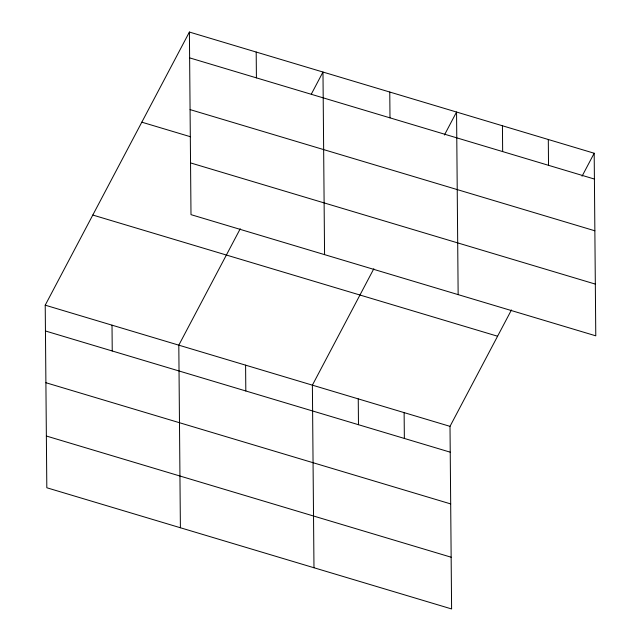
<?xml version="1.0" encoding="UTF-8"?>
<svg xmlns="http://www.w3.org/2000/svg" width="641" height="641" viewBox="0 0 641 641"><rect width="100%" height="100%" fill="white"/><g stroke="black" fill="none" stroke-linecap="round" stroke-linejoin="round"><path stroke-width="0.96" d="M511.454 309.948L450.006 426.353L451.601 608.95L46.817 487.761L45.223 305.172L189.399 32.05L594.183 153.239L595.777 335.828L190.994 214.647L189.399 32.05M240.255 228.749L178.807 345.162L180.393 527.751M311.318 94.131L322.976 72.04L324.57 254.637M373.831 268.739L312.383 385.153L313.978 567.75M444.429 135.011L456.552 112.031L458.147 294.628M582.052 176.211L594.183 153.239M189.624 57.866L594.407 179.055M190.081 109.603L594.856 230.792M141.821 122.183L190.481 136.749M190.545 162.91L595.321 284.099M92.801 215.039L497.584 336.229M45.223 305.172L450.006 426.353M45.455 330.988L450.23 452.177M45.904 382.725L450.679 503.914M46.368 436.024L451.144 557.213M548.303 139.506L548.528 165.322M502.432 125.764L502.656 151.588M404.126 412.62L404.359 438.444M389.768 92.04L389.992 117.856M358.255 398.886L358.479 424.703M256.192 52.049L256.416 77.865M245.591 365.154L245.815 390.978M112.015 325.163L112.239 350.988"/></g></svg>
